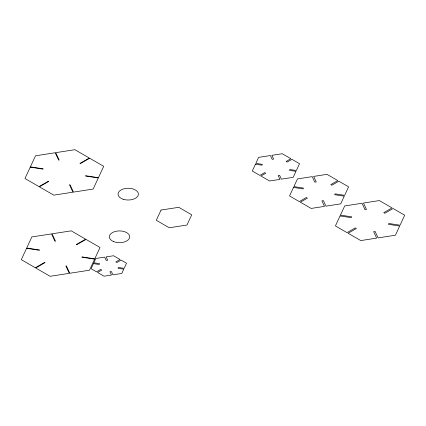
<?xml version="1.0" encoding="UTF-8"?>
<svg xmlns="http://www.w3.org/2000/svg" width="426" height="426" viewBox="0 0 426 426"><rect width="100%" height="100%" fill="white"/><g stroke="black" fill="none" stroke-linecap="round" stroke-linejoin="round"><path stroke-width="0.64" d="M30.246 167.152L24.969 178.51L38.995 186.609L48.362 181.204L48.745 181.423L39.378 186.833L53.788 195.151L72.942 192.185L69.518 184.799L70.04 184.719L73.469 192.105L93.15 189.059L98.284 177.999L85.488 176.018L85.631 175.72L98.427 177.695L103.699 166.332L89.673 158.238L80.306 163.643L79.923 163.424L89.29 158.014L74.88 149.696L55.726 152.662L59.155 160.048L58.628 160.128L55.199 152.742L35.518 155.788L30.384 166.848L43.18 168.824L43.037 169.127L30.246 167.152M26.572 248.305L21.3 259.668L35.326 267.762L44.693 262.357L45.076 262.576L35.709 267.986L50.119 276.304L69.273 273.338L65.844 265.952L66.371 265.872L69.8 273.258L89.481 270.212L94.615 259.152L81.819 257.176L81.962 256.873L94.753 258.848L100.03 247.49L86.004 239.391L76.637 244.796L76.254 244.577L85.621 239.167L71.211 230.849L52.057 233.815L55.481 241.201L54.959 241.281L51.53 233.895L31.849 236.941L26.716 248.001L39.506 249.982L39.368 250.28L26.572 248.305M93.475 263.598L91.1 268.715L96.526 271.847L100.744 269.413L101.798 270.025L97.586 272.459L104.066 276.202L111.484 275.052L109.94 271.729L111.383 271.506L112.927 274.829L121.783 273.46L123.769 269.179L118.013 268.289L118.396 267.459L124.158 268.348L126.527 263.236L121.101 260.1L116.889 262.533L115.829 261.921L120.047 259.493L113.561 255.749L106.149 256.894L107.693 260.217L106.25 260.44L104.705 257.118L95.85 258.486L93.864 262.767L99.62 263.657L99.231 264.493L93.475 263.598M161.044 210.05L156.299 220.279L169.266 227.766L186.982 225.024L191.727 214.8L178.76 207.313L161.044 210.05M255.451 164.191L252.288 171.012L259.876 175.39L264.668 172.626L265.723 173.238L260.936 176.002L269.578 180.991L279.946 179.389L278.194 175.613L279.637 175.39L281.389 179.165L293.2 177.338L295.974 171.353L289.43 170.341L289.818 169.511L296.363 170.522L299.526 163.701L291.938 159.324L287.145 162.088L286.091 161.475L290.878 158.712L282.236 153.722L271.868 155.325L273.625 159.1L272.182 159.324L270.425 155.549L258.619 157.375L255.84 163.36L262.384 164.372L261.995 165.203L255.451 164.191M293.509 187.435L289.552 195.96L299.302 201.589L306.331 197.531L307.386 198.143L300.362 202.196L311.166 208.436L324.484 206.376L321.912 200.838L323.355 200.614L325.927 206.152L340.688 203.868L344.261 196.178L334.666 194.693L335.049 193.862L344.645 195.348L348.601 186.822L338.851 181.194L331.827 185.251L330.768 184.639L337.797 180.587L326.987 174.346L313.669 176.407L316.241 181.945L314.798 182.168L312.226 176.63L297.465 178.915L293.897 186.604L303.493 188.084L303.104 188.92L293.509 187.435M340.06 215.934L335.416 225.934L347.041 232.644L355.284 227.883L356.338 228.496L348.101 233.256L360.779 240.573L376.653 238.118L373.639 231.616L375.082 231.393L378.096 237.894L395.419 235.216L399.673 226.052L388.411 224.305L388.8 223.474L400.057 225.216L404.7 215.215L393.076 208.506L384.838 213.266L383.778 212.654L392.021 207.893L379.342 200.577L363.463 203.032L366.482 209.533L365.039 209.757L362.02 203.255L344.703 205.934L340.449 215.098L351.706 216.845L351.317 217.675L340.06 215.934M113.806 241.67A10.187 5.884 0 0 0 129.68 237.218A10.187 5.884 0 0 0 115.063 231.51A10.187 5.884 0 0 0 113.806 241.67M123.119 199.23A10.187 5.884 0 0 0 138.402 194.139A10.187 5.884 0 0 0 123.119 189.043A10.187 5.884 0 0 0 123.119 199.23"/></g></svg>
